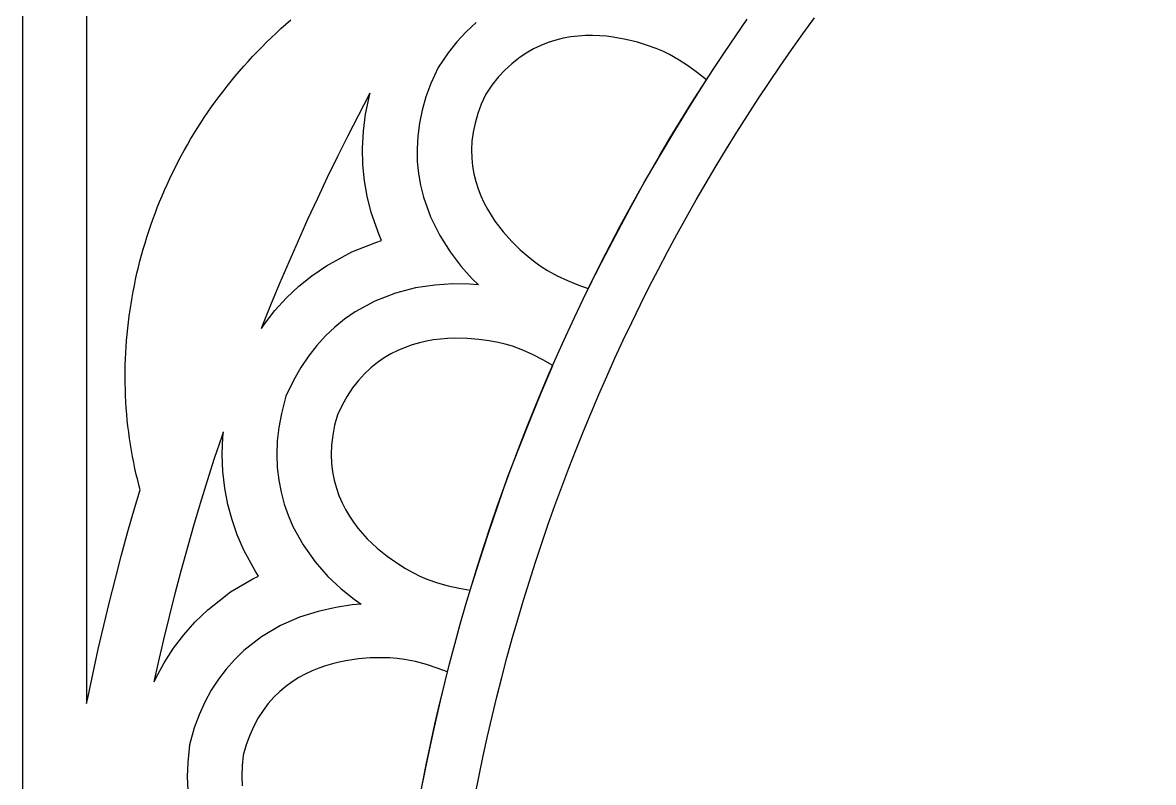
# Model space of a CAD drawing. Extents: x -275 to 275, y -935 to 935.
# Drawn here: x -160 to -63.8, y 611.1 to 675.7 of the extents above; entities that cross this region are included whole.
import ezdxf

# ---------------------------------------------------------------- set-up
doc = ezdxf.new("R2010")
doc.units = 0
doc.layers.add('LAYER_1', color=18, linetype='CONTINUOUS')
doc.layers.add('LAYER_2', color=4, linetype='CONTINUOUS')

msp = doc.modelspace()

# ---------------------------------------------------------------- linework, layer by layer
at = {"layer": 'LAYER_1'}
for points in [[(-154.551, 676.806), (-154.551, 675.519), (-154.551, 675.098), (-154.551, 673.554), (-154.551, 672.925), (-154.551, 672.514), (-154.551, 670.956), (-154.551, 670.309), (-154.551, 668.993), (-154.551, 667.673), (-154.551, 667.23), (-154.551, 665.648), (-154.551, 665.022), (-154.551, 664.178), (-154.551, 661.652), (-154.551, 659.684), (-154.551, 657.006), (-154.551, 651.645), (-154.551, 648.97), (-154.551, 646.304), (-154.551, 644.975), (-154.551, 644.1), (-154.551, 642.975), (-154.551, 642.327), (-154.551, 642.183), (-154.551, 640.039), (-154.551, 639.696), (-154.551, 638.388), (-154.551, 637.086), (-154.551, 635.789), (-154.551, 634.499), (-154.551, 633.216), (-154.551, 631.94), (-154.551, 630.671), (-154.551, 629.411), (-154.551, 628.159), (-154.551, 626.917), (-154.551, 625.683), (-154.551, 624.46), (-154.551, 623.246), (-154.551, 622.044), (-154.551, 620.852), (-154.551, 619.673), (-154.551, 619.087), (-154.551, 618.505), (-154.551, 617.925), (-154.551, 617.821), (-154.432, 618.422), (-154.009, 620.447), (-153.565, 622.466), (-153.1, 624.477), (-152.615, 626.482), (-152.11, 628.479), (-151.585, 630.469), (-151.039, 632.451), (-150.473, 634.426), (-149.999, 636.016), (-150.081, 636.317), (-150.209, 636.82), (-150.33, 637.324), (-150.444, 637.831), (-150.55, 638.339), (-150.649, 638.848), (-150.741, 639.359), (-150.825, 639.871), (-150.902, 640.385), (-150.972, 640.899), (-151.034, 641.415), (-151.09, 641.932), (-151.138, 642.45), (-151.178, 642.969), (-151.212, 643.488), (-151.238, 644.008), (-151.257, 644.529), (-151.269, 645.05), (-151.274, 645.572), (-151.271, 646.094), (-151.262, 646.616), (-151.245, 647.139), (-151.221, 647.661), (-151.19, 648.184), (-151.152, 648.706), (-151.107, 649.229), (-151.055, 649.751), (-150.995, 650.272), (-150.929, 650.794), (-150.855, 651.315), (-150.775, 651.835), (-150.687, 652.355), (-150.593, 652.873), (-150.491, 653.392), (-150.382, 653.909), (-150.267, 654.425), (-150.144, 654.94), (-150.015, 655.454), (-149.878, 655.966), (-149.735, 656.477), (-149.585, 656.987), (-149.427, 657.496), (-149.263, 658.002), (-149.092, 658.507), (-148.914, 659.011), (-148.729, 659.512), (-148.538, 660.012), (-148.339, 660.509), (-148.134, 661.004), (-147.922, 661.497), (-147.703, 661.988), (-147.477, 662.477), (-147.244, 662.963), (-147.005, 663.447), (-146.759, 663.928), (-146.506, 664.406), (-146.246, 664.881), (-145.98, 665.354), (-145.706, 665.823), (-145.427, 666.29), (-145.14, 666.754), (-144.847, 667.214), (-144.547, 667.671), (-144.24, 668.125), (-143.927, 668.575), (-143.607, 669.021), (-143.281, 669.464), (-142.948, 669.904), (-142.608, 670.339), (-142.261, 670.771), (-141.909, 671.198), (-141.549, 671.622), (-141.183, 672.041), (-140.81, 672.457), (-140.431, 672.868), (-140.045, 673.274), (-139.653, 673.676), (-139.254, 674.074), (-138.849, 674.466), (-138.438, 674.855), (-138.019, 675.238), (-137.595, 675.616), (-137.164, 675.99)], [(-139.681, 649.726), (-139.609, 649.912), (-138.868, 651.753), (-138.109, 653.585), (-137.332, 655.408), (-136.537, 657.222), (-135.724, 659.026), (-134.893, 660.822), (-134.043, 662.607), (-133.176, 664.383), (-132.292, 666.15), (-131.389, 667.906), (-130.47, 669.653), (-130.418, 669.748)], [(-139.681, 649.726), (-139.442, 650.082), (-138.525, 651.252), (-137.539, 652.333), (-136.493, 653.318), (-135.401, 654.203), (-134.144, 655.075), (-131.995, 656.253), (-129.958, 657.043), (-129.461, 657.204), (-129.664, 657.688), (-130.337, 659.59), (-130.681, 660.986), (-130.909, 662.3), (-131.045, 663.665), (-131.079, 665.072), (-131.004, 666.508), (-130.816, 667.961), (-130.513, 669.418), (-130.418, 669.748)], [(-148.798, 619.684), (-148.438, 621.32), (-147.985, 623.279), (-147.513, 625.23), (-147.021, 627.175), (-146.509, 629.112), (-145.978, 631.042), (-145.427, 632.965), (-144.857, 634.88), (-144.267, 636.787), (-143.659, 638.687), (-143.031, 640.578), (-142.908, 640.936)], [(-148.798, 619.684), (-148.657, 619.996), (-147.946, 621.305), (-147.15, 622.537), (-146.278, 623.683), (-145.343, 624.737), (-144.241, 625.806), (-142.307, 627.319), (-140.421, 628.428), (-139.936, 628.676), (-140.203, 629.104), (-141.173, 630.87), (-141.737, 632.188), (-142.175, 633.444), (-142.531, 634.764), (-142.795, 636.142), (-142.957, 637.566), (-143.012, 639.025), (-142.956, 640.508), (-142.908, 640.936)], [(-126.055, 610.574), (-125.541, 613.071), (-125.001, 615.562), (-124.434, 618.046), (-123.843, 620.523), (-124.737, 620.85), (-125.645, 621.145), (-126.565, 621.395), (-127.498, 621.585), (-128.138, 621.661), (-128.75, 621.704), (-129.52, 621.724), (-130.421, 621.705), (-131.426, 621.625), (-132.508, 621.468), (-133.069, 621.354), (-133.639, 621.213), (-134.215, 621.044), (-134.794, 620.843), (-135.371, 620.609), (-135.944, 620.339), (-136.508, 620.031), (-137.062, 619.682), (-137.601, 619.29), (-138.122, 618.853), (-138.621, 618.368), (-139.096, 617.833), (-139.542, 617.246), (-139.957, 616.604), (-140.337, 615.905), (-140.679, 615.147), (-140.978, 614.327), (-141.233, 613.443), (-141.322, 612.528), (-141.346, 611.656), (-141.308, 610.826)]]:
    msp.add_lwpolyline(points, dxfattribs=at)
for points in [[(-111.864, 653.133), (-110.711, 655.407), (-109.535, 657.669), (-108.334, 659.919), (-107.11, 662.158), (-105.821, 664.36), (-104.509, 666.547), (-103.175, 668.721), (-101.819, 670.881), (-102.564, 671.472), (-103.331, 672.038), (-104.124, 672.565), (-104.949, 673.039), (-105.532, 673.314), (-106.099, 673.548), (-106.823, 673.812), (-107.684, 674.078), (-108.663, 674.321), (-109.74, 674.514), (-110.309, 674.584), (-110.896, 674.631), (-111.497, 674.653), (-112.11, 674.646), (-112.733, 674.606), (-113.363, 674.531), (-113.998, 674.417), (-114.635, 674.262), (-115.273, 674.06), (-115.907, 673.81), (-116.537, 673.508), (-117.159, 673.151), (-117.771, 672.735), (-118.37, 672.258), (-118.955, 671.715), (-119.522, 671.103), (-120.07, 670.42), (-120.595, 669.662), (-120.972, 668.824), (-121.273, 668.007), (-121.503, 667.209), (-121.664, 666.433), (-121.762, 665.677), (-121.8, 664.943), (-121.783, 664.231), (-121.714, 663.542), (-121.599, 662.874), (-121.44, 662.23), (-121.242, 661.609), (-121.009, 661.013), (-120.746, 660.44), (-120.455, 659.892), (-120.142, 659.368), (-119.811, 658.87), (-119.109, 657.952), (-118.383, 657.139), (-117.665, 656.435), (-116.989, 655.844), (-116.386, 655.367), (-115.89, 655.008), (-115.351, 654.657), (-114.513, 654.206), (-113.646, 653.809), (-112.76, 653.455)], [(-133.218, 642.391), (-133.45, 641.501), (-133.61, 640.644), (-133.703, 639.818), (-133.733, 639.024), (-133.704, 638.261), (-133.62, 637.529), (-133.486, 636.828), (-133.305, 636.157), (-133.082, 635.516), (-132.82, 634.905), (-132.524, 634.324), (-132.198, 633.772), (-131.845, 633.249), (-131.47, 632.754), (-131.078, 632.288), (-130.671, 631.849), (-129.832, 631.056), (-128.987, 630.371), (-128.168, 629.792), (-127.407, 629.317), (-126.738, 628.944), (-126.193, 628.67), (-125.606, 628.411), (-124.706, 628.099), (-123.787, 627.846), (-122.855, 627.639), (-121.918, 627.465), (-121.151, 629.894), (-120.359, 632.316), (-119.541, 634.73), (-118.699, 637.136), (-117.783, 639.516), (-116.843, 641.885), (-115.88, 644.245), (-114.891, 646.593), (-115.722, 647.058), (-116.57, 647.495), (-117.438, 647.889), (-118.328, 648.226), (-118.946, 648.403), (-119.541, 648.542), (-120.294, 648.685), (-121.184, 648.809), (-122.186, 648.89), (-123.277, 648.907), (-123.848, 648.884), (-124.433, 648.837), (-125.028, 648.761), (-125.631, 648.656), (-126.239, 648.517), (-126.848, 648.342), (-127.455, 648.128), (-128.059, 647.872), (-128.655, 647.572), (-129.242, 647.224), (-129.815, 646.826), (-130.373, 646.374), (-130.911, 645.867), (-131.428, 645.301), (-131.92, 644.673), (-132.384, 643.981), (-132.818, 643.221)]]:
    msp.add_lwpolyline(points, close=True, dxfattribs=at)
at = {"layer": 'LAYER_2'}
msp.add_lwpolyline([(160, -820), (160, 820), (-160, 820), (-160, -820)], close=True, dxfattribs=at)
for points in [[(-121.404, 675.752), (-122.244, 674.973), (-123.042, 674.113), (-123.795, 673.173), (-124.653, 671.935), (-125.27, 670.565), (-125.685, 669.438), (-126.008, 668.314), (-126.24, 667.197), (-126.383, 666.093), (-126.44, 665.008), (-126.414, 663.948), (-126.312, 662.921), (-126.14, 661.93), (-125.888, 660.91), (-125.291, 659.221), (-124.51, 657.64), (-123.627, 656.241), (-122.692, 655.016), (-121.746, 653.957), (-121.221, 653.443), (-121.961, 653.503), (-123.383, 653.525), (-124.924, 653.431), (-126.563, 653.184), (-128.276, 652.742), (-130.027, 652.063), (-131.693, 651.15), (-132.608, 650.514), (-133.433, 649.846), (-134.225, 649.1), (-134.977, 648.277), (-135.681, 647.378), (-136.333, 646.405), (-136.929, 645.362), (-137.594, 643.982), (-137.979, 642.502), (-138.199, 641.323), (-138.329, 640.163), (-138.373, 639.024), (-138.331, 637.913), (-138.208, 636.835), (-138.009, 635.796), (-137.74, 634.8), (-137.41, 633.852), (-136.996, 632.888), (-136.134, 631.318), (-135.11, 629.884), (-134.015, 628.646), (-132.897, 627.588), (-131.795, 626.695), (-131.199, 626.273), (-131.945, 626.214), (-133.355, 626.009), (-134.863, 625.67), (-136.443, 625.164), (-138.064, 624.453), (-139.685, 623.501), (-141.182, 622.329), (-141.982, 621.552), (-142.687, 620.758), (-143.346, 619.891), (-143.952, 618.954), (-144.497, 617.95), (-144.978, 616.882), (-145.391, 615.754), (-145.807, 614.309), (-145.953, 612.813), (-145.985, 611.613), (-145.932, 610.444)], [(-125.995, 610.883), (-125.652, 612.616), (-125.291, 614.343), (-124.913, 616.064), (-124.516, 617.779), (-124.103, 619.489), (-123.672, 621.192), (-123.224, 622.888), (-122.759, 624.578), (-122.276, 626.262), (-121.777, 627.939), (-121.26, 629.61), (-120.727, 631.273), (-120.177, 632.93), (-119.611, 634.58), (-119.028, 636.222), (-118.428, 637.857), (-117.812, 639.485), (-117.18, 641.105), (-116.531, 642.717), (-115.867, 644.322), (-115.186, 645.919), (-114.489, 647.508), (-113.777, 649.089), (-113.048, 650.662), (-112.304, 652.227), (-111.545, 653.783), (-110.77, 655.331), (-109.979, 656.87), (-109.173, 658.4), (-108.352, 659.921), (-107.516, 661.434), (-106.664, 662.937), (-105.798, 664.432), (-104.917, 665.917), (-104.02, 667.393), (-103.109, 668.859), (-102.184, 670.316), (-101.244, 671.763), (-100.289, 673.2), (-99.32, 674.627), (-98.337, 676.044)], [(-121.488, 610.023), (-121.154, 611.709), (-120.803, 613.389), (-120.435, 615.064), (-120.049, 616.733), (-119.647, 618.396), (-119.228, 620.053), (-118.792, 621.703), (-118.339, 623.348), (-117.869, 624.986), (-117.384, 626.618), (-116.881, 628.244), (-116.362, 629.862), (-115.827, 631.474), (-115.276, 633.079), (-114.709, 634.677), (-114.125, 636.268), (-113.526, 637.852), (-112.911, 639.429), (-112.28, 640.998), (-111.633, 642.559), (-110.971, 644.113), (-110.293, 645.66), (-109.599, 647.198), (-108.891, 648.728), (-108.167, 650.251), (-107.427, 651.765), (-106.673, 653.271), (-105.904, 654.769), (-105.12, 656.258), (-104.321, 657.739), (-103.507, 659.211), (-102.678, 660.674), (-101.835, 662.128), (-100.977, 663.573), (-100.105, 665.009), (-99.219, 666.436), (-98.318, 667.854), (-97.403, 669.262), (-96.474, 670.66), (-95.531, 672.049), (-94.574, 673.428), (-93.603, 674.798), (-92.619, 676.157)]]:
    msp.add_lwpolyline(points, dxfattribs=at)

doc.saveas('drawing.dxf')
